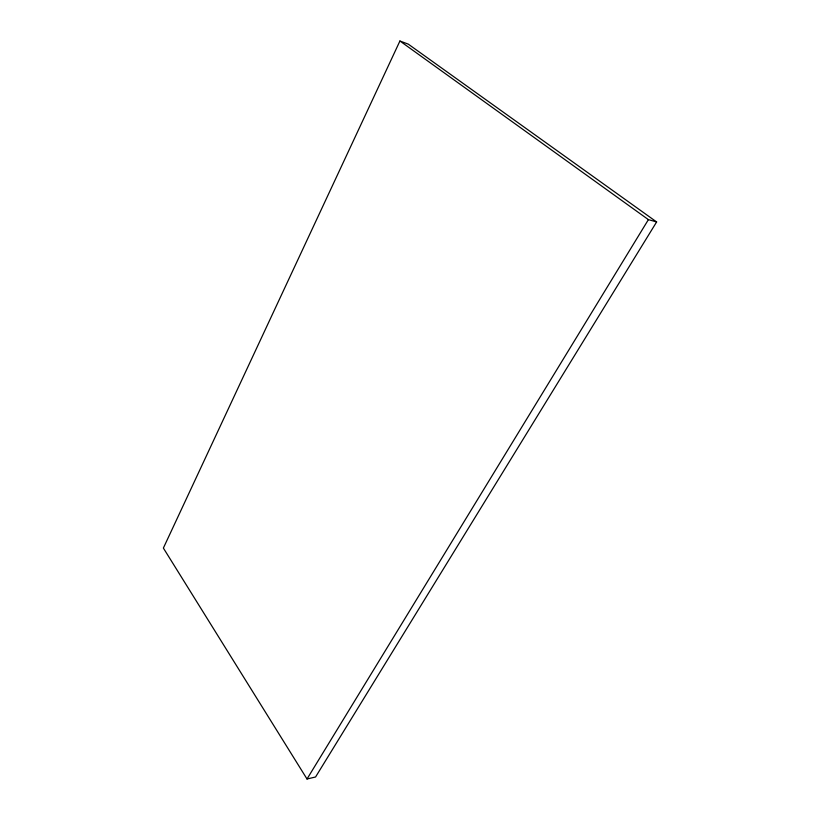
<?xml version="1.0" encoding="UTF-8"?>
<svg xmlns="http://www.w3.org/2000/svg" width="820" height="820" viewBox="0 0 820 820"><rect width="100%" height="100%" fill="white"/><g stroke="black" fill="none" stroke-linecap="round" stroke-linejoin="round"><path stroke-width="1.23" d="M399.924 41L163.375 548.067L307.018 779L315.567 776.991L656.625 221.953L408.298 44.147L399.924 41L648.405 219.627L656.625 221.953M307.018 779L648.405 219.627"/></g></svg>
